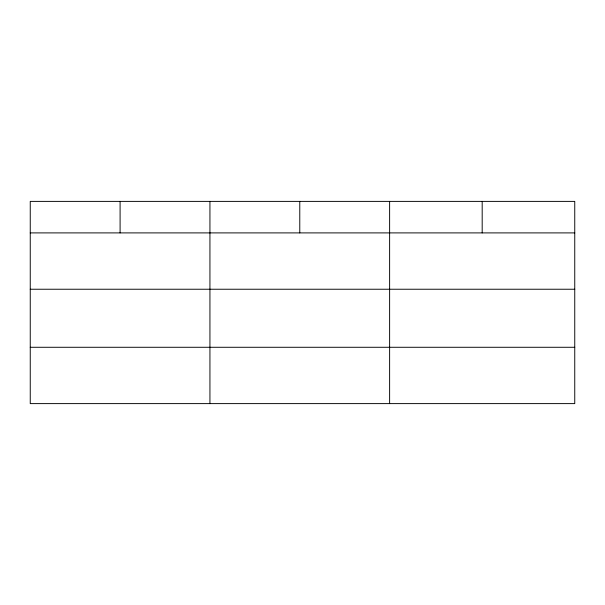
<?xml version="1.0" encoding="UTF-8"?>
<svg xmlns="http://www.w3.org/2000/svg" width="605" height="605" viewBox="0 0 605 605"><rect width="100%" height="100%" fill="white"/><g stroke="black" fill="none" stroke-linecap="round" stroke-linejoin="round"><path stroke-width="0.91" d="M574.75 289.235L574.75 201.389L30.25 201.389L30.25 403.611L574.75 403.611L574.75 289.235L30.25 289.235M30.25 232.902L574.75 232.902M30.25 347.278L574.75 347.278M482.185 201.389L482.185 232.902M389.62 201.389L389.62 403.611M299.777 201.389L299.777 232.902M209.935 201.389L209.935 403.611M120.093 201.389L120.093 232.902"/></g></svg>
